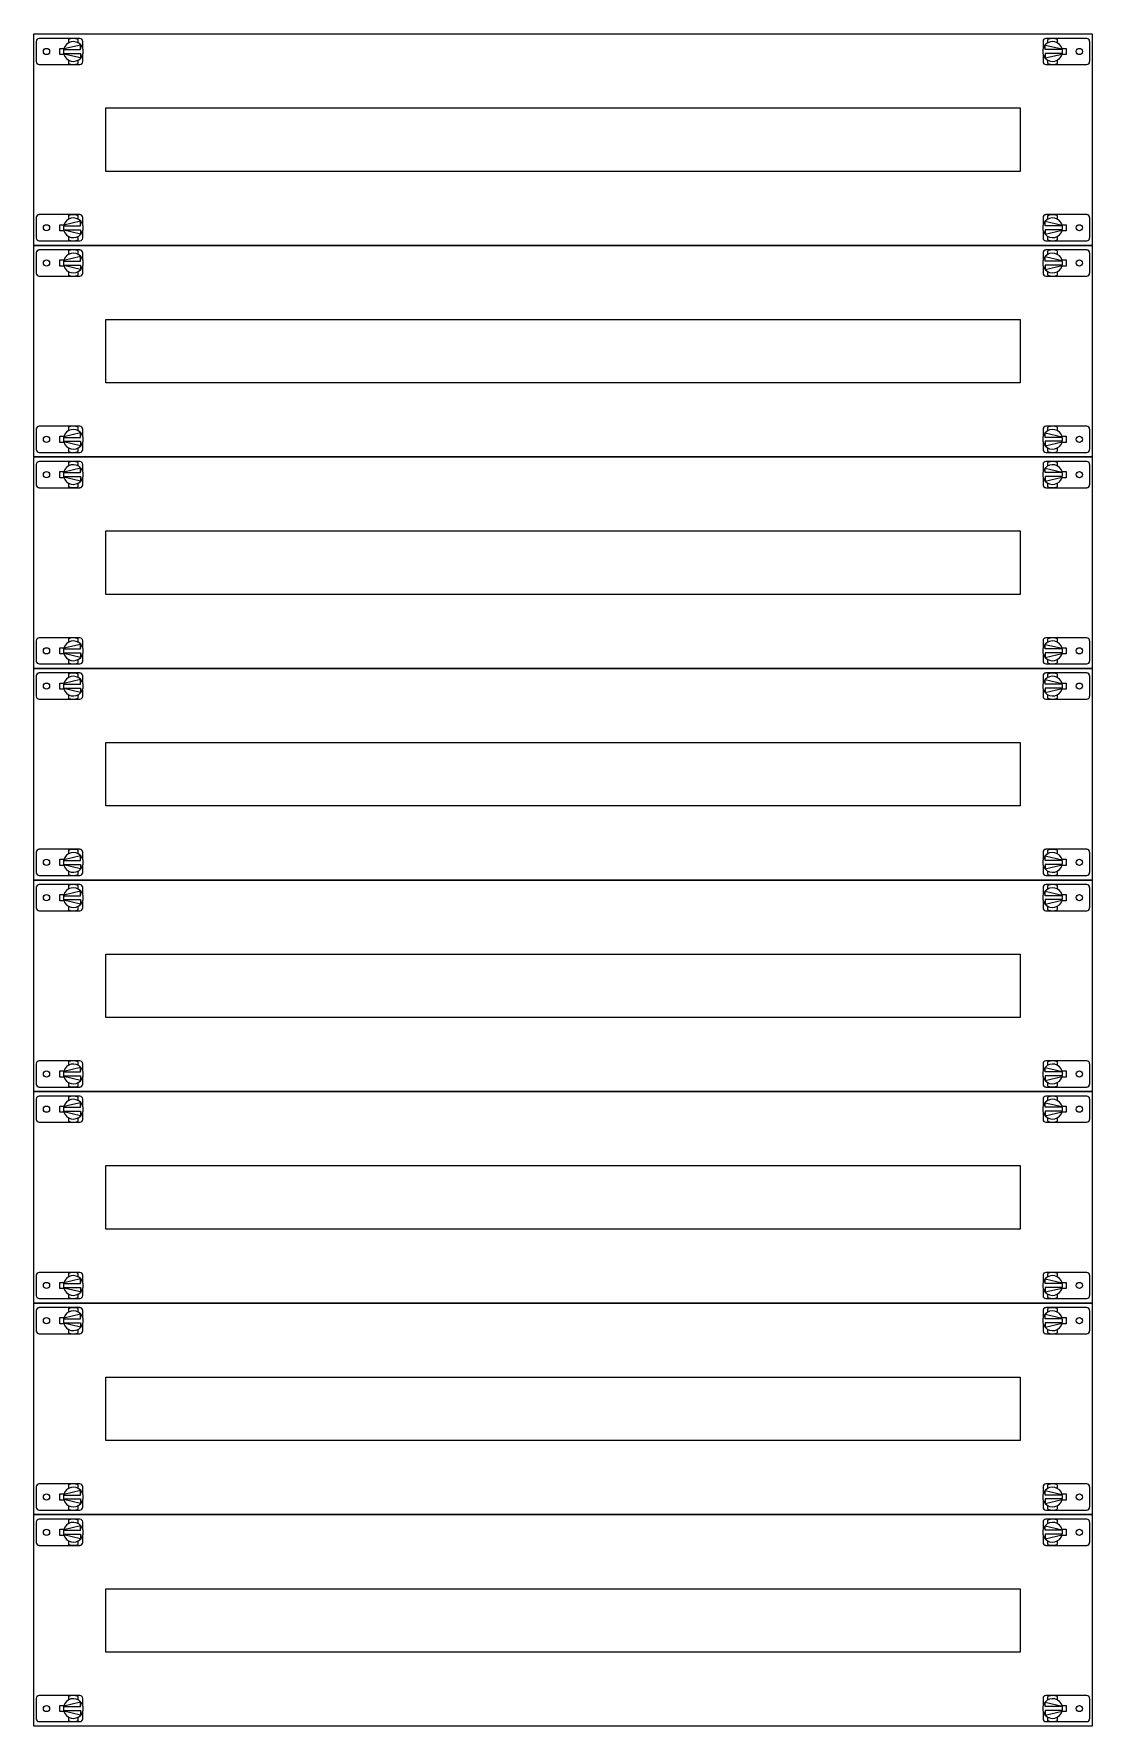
# Model space of a CAD drawing. Header units: millimetres. Extents: x 2151 to 5908, y -441 to 3322.
# Drawn here: x 4159 to 4909, y 1106 to 2306 of the extents above; entities that cross this region are included whole.
import ezdxf
from ezdxf.enums import TextEntityAlignment as Align

# ---------------------------------------------------------------- set-up
doc = ezdxf.new("R2010")
doc.units = ezdxf.units.MM
doc.layers.add('2DE_OBJ_Eti-Apparatus', color=7, linetype='Continuous', lineweight=25)
doc.layers.add('2DE_TXTMARK', color=7, linetype='Continuous', lineweight=9)
doc.styles.add('CP_ATTR', font='ARIAL.TTF')

# ---------------------------------------------------------------- blocks, each defined once
blk = doc.blocks.new('2de_eti_9_4271_f74pasp')
at = {"linetype": 'Continuous'}
for p, q in [((0, 0), (0, 150)), ((0, 150), (750, 150)), ((1.7, 144.7), (1.7, 130.3)), ((28, 146.8), (3.8, 146.8)), ((24.5, 146), (24.5, 143.5)), ((32.7, 146.8), (28, 146.8)), ((29.1, 146.7), (29.1, 146.7)), ((31.5, 143.6), (31.5, 146.1)), ((34.7, 139.4), (34.7, 144.7)), ((715.3, 144.7), (715.3, 139.4)), ((722, 146.8), (717.3, 146.8)), ((718.5, 146.1), (718.5, 143.6)), ((720.9, 146.7), (720.9, 146.7)), ((746.2, 146.8), (722, 146.8)), ((725.5, 143.5), (725.5, 146)), ((748.3, 130.3), (748.3, 144.7)), ((750, 150), (750, 0)), ((18.4, 139.7), (21.4, 139.7)), ((18.4, 135.3), (18.4, 139.7)), ((21.4, 135.3), (18.4, 135.3)), ((21.1, 138.9), (33.2, 138.9)), ((21.1, 136.1), (33.2, 136.1)), ((33.2, 142.1), (21.2, 139.3)), ((33.2, 132.9), (21.2, 135.7)), ((33.2, 138.9), (33.2, 142.1)), ((33.2, 136.1), (33.2, 132.9)), ((34.7, 130.3), (34.7, 135.6)), ((715.3, 135.6), (715.3, 130.3)), ((716.8, 142.1), (728.8, 139.3)), ((716.8, 138.9), (716.8, 142.1)), ((728.9, 138.9), (716.8, 138.9)), ((716.8, 136.1), (716.8, 132.9)), ((728.9, 136.1), (716.8, 136.1)), ((716.8, 132.9), (728.8, 135.7)), ((728.6, 139.7), (731.6, 139.7)), ((731.6, 135.3), (728.6, 135.3)), ((731.6, 139.7), (731.6, 135.3)), ((3.8, 128.2), (28, 128.2)), ((24.5, 131.5), (24.5, 129)), ((28, 128.2), (32.7, 128.2)), ((29.1, 128.3), (29.1, 128.3)), ((31.5, 128.9), (31.5, 131.4)), ((717.3, 128.2), (722, 128.2)), ((718.5, 131.4), (718.5, 128.9)), ((720.9, 128.3), (720.9, 128.3)), ((722, 128.2), (746.2, 128.2)), ((725.5, 129), (725.5, 131.5)), ((51, 97.5), (699, 97.5)), ((51, 52.5), (51, 97.5)), ((699, 97.5), (699, 52.5)), ((699, 52.5), (51, 52.5)), ((1.7, 19.7), (1.7, 5.3)), ((28, 21.8), (3.8, 21.8)), ((18.4, 14.7), (21.4, 14.7)), ((18.4, 10.3), (18.4, 14.7)), ((21.1, 13.9), (33.2, 13.9)), ((33.2, 17.1), (21.2, 14.3)), ((24.5, 21), (24.5, 18.5)), ((32.7, 21.8), (28, 21.8)), ((29.1, 21.7), (29.1, 21.7)), ((31.5, 18.6), (31.5, 21.1)), ((33.2, 13.9), (33.2, 17.1)), ((34.7, 14.4), (34.7, 19.7)), ((715.3, 19.7), (715.3, 14.4)), ((716.8, 17.1), (728.8, 14.3)), ((716.8, 13.9), (716.8, 17.1)), ((728.9, 13.9), (716.8, 13.9)), ((722, 21.8), (717.3, 21.8)), ((718.5, 21.1), (718.5, 18.6)), ((720.9, 21.7), (720.9, 21.7)), ((746.2, 21.8), (722, 21.8)), ((725.5, 18.5), (725.5, 21)), ((728.6, 14.7), (731.6, 14.7)), ((731.6, 14.7), (731.6, 10.3)), ((748.3, 5.3), (748.3, 19.7)), ((750, 0), (0, 0)), ((3.8, 3.2), (28, 3.2)), ((21.4, 10.3), (18.4, 10.3)), ((21.1, 11.1), (33.2, 11.1)), ((33.2, 7.9), (21.2, 10.7)), ((24.5, 6.5), (24.5, 4)), ((28, 3.2), (32.7, 3.2)), ((29.1, 3.3), (29.1, 3.3)), ((31.5, 3.9), (31.5, 6.4)), ((33.2, 11.1), (33.2, 7.9)), ((34.7, 5.3), (34.7, 10.6)), ((715.3, 10.6), (715.3, 5.3)), ((716.8, 11.1), (716.8, 7.9)), ((728.9, 11.1), (716.8, 11.1)), ((716.8, 7.9), (728.8, 10.7)), ((717.3, 3.2), (722, 3.2)), ((718.5, 6.4), (718.5, 3.9)), ((720.9, 3.3), (720.9, 3.3)), ((722, 3.2), (746.2, 3.2)), ((725.5, 4), (725.5, 6.5)), ((731.6, 10.3), (728.6, 10.3))]:
    blk.add_line(p, q, dxfattribs=at)
for centre in [(9, 137.5), (741, 137.5), (9, 12.5), (741, 12.5)]:
    blk.add_circle(centre, 2.2, dxfattribs=at)
for centre, radius, start, end in [((3.8, 144.7), 2.03, 90, 180), ((28, 137.5), 7, 41.5356, 164.7946), ((28, 137.5), 9.25, 68.0675, 112.5347), ((32.7, 144.7), 2.03, 0, 90), ((717.3, 144.7), 2.03, 90, 180), ((722, 137.5), 7, 15.2054, 138.4644), ((722, 137.5), 9.25, 67.4653, 111.9325), ((746.2, 144.7), 2.03, 0, 90), ((28, 137.5), 7, 168.3962, 191.6038), ((28, 137.5), 7, 164.7946, 168.3962), ((28, 137.5), 7, 191.6038, 195.2054), ((28, 137.5), 7, 195.2054, 318.4644), ((28, 137.5), 7, 318.4644, 41.5356), ((722, 137.5), 7, 138.4644, 221.5356), ((722, 137.5), 7, 221.5356, 344.7946), ((722, 137.5), 7, 11.6038, 15.2054), ((722, 137.5), 7, 344.7946, 348.3962), ((722, 137.5), 7, 348.3962, 11.6038), ((3.8, 130.3), 2.03, 180, 270), ((28, 137.5), 9.25, 247.4653, 291.9325), ((32.7, 130.3), 2.03, 270, 0), ((717.3, 130.3), 2.03, 180, 270), ((722, 137.5), 9.25, 248.0675, 292.5347), ((746.2, 130.3), 2.03, 270, 0), ((3.8, 19.7), 2.03, 90, 180), ((28, 12.5), 7, 168.3962, 191.6038), ((28, 12.5), 7, 164.7946, 168.3962), ((28, 12.5), 7, 41.5356, 164.7946), ((28, 12.5), 9.25, 68.0675, 112.5347), ((32.7, 19.7), 2.03, 0, 90), ((28, 12.5), 7, 318.4644, 41.5356), ((722, 12.5), 7, 138.4644, 221.5356), ((717.3, 19.7), 2.03, 90, 180), ((722, 12.5), 7, 15.2054, 138.4644), ((722, 12.5), 9.25, 67.4653, 111.9325), ((722, 12.5), 7, 11.6038, 15.2054), ((722, 12.5), 7, 348.3962, 11.6038), ((746.2, 19.7), 2.03, 0, 90), ((3.8, 5.3), 2.03, 180, 270), ((28, 12.5), 7, 191.6038, 195.2054), ((28, 12.5), 7, 195.2054, 318.4644), ((28, 12.5), 9.25, 247.4653, 291.9325), ((32.7, 5.3), 2.03, 270, 0), ((717.3, 5.3), 2.03, 180, 270), ((722, 12.5), 7, 221.5356, 344.7946), ((722, 12.5), 9.25, 248.0675, 292.5347), ((722, 12.5), 7, 344.7946, 348.3962), ((746.2, 5.3), 2.03, 270, 0)]:
    blk.add_arc(centre, radius, start, end, dxfattribs=at)
at = {"linetype": 'ByBlock', "style": 'CP_ATTR', "flags": 9}
for tag in ['EL-STATUS', 'FUNCTION', 'ARTICLE-2', 'ARTICLE-1', 'WEIGHT', 'IP', 'CURRENT', 'LINK', 'OTHER', 'CHARACTER', 'POWER', 'VOLTAGE', 'PRODUCER', 'ORDER-NO', 'PRODUCT-TYPE', 'ARTICLE', 'GROUP', 'NUMBER', 'NAME']:
    blk.add_attdef(tag, text='', height=0.00005, dxfattribs=at).set_placement((1.7, 12.5), align=Align.MIDDLE_LEFT)
at = {"layer": '2DE_TXTMARK', "linetype": 'ByBlock', "style": 'CP_ATTR', "width": 0.8, "flags": 8}
blk.add_attdef('MARK1', text='', height=15, dxfattribs=at).set_placement((705.3, 9.6), align=Align.RIGHT)

msp = doc.modelspace()

# ---------------------------------------------------------------- block references
at = {"layer": '2DE_OBJ_Eti-Apparatus'}
for p in [(4159.1, 2155.9), (4159.1, 2005.9), (4159.1, 1855.9), (4159.1, 1705.9), (4159.1, 1555.9), (4159.1, 1405.9), (4159.1, 1255.9), (4159.1, 1105.9), (4159.1, 1105.9)]:
    msp.add_blockref('2de_eti_9_4271_f74pasp', p, dxfattribs=at)

doc.saveas('drawing.dxf')
